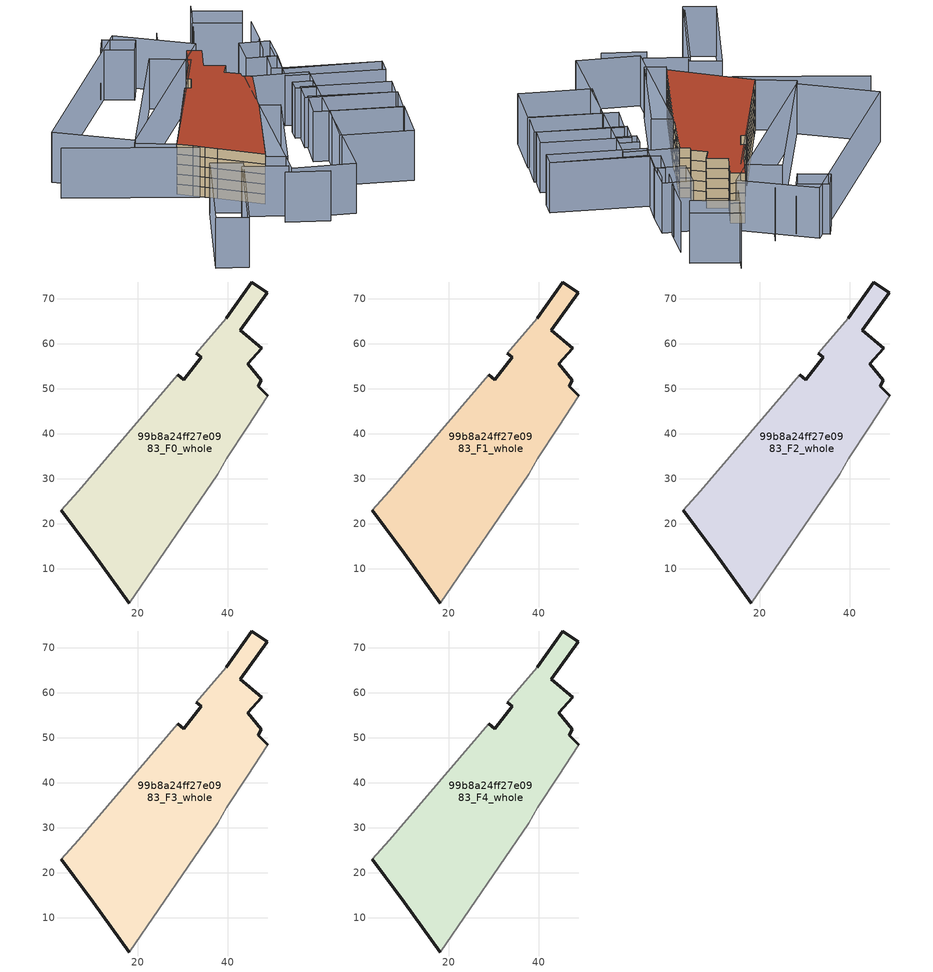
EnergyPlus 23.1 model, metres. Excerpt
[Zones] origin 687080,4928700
99b8a24ff27e0983_F0_whole
 floor ground (EU_floor_Construction): 48.72,71.32 42.81,62.98 47.53,58.97 44.39,55.55 47.47,51.92 46.75,50.49 48.83,48.45 44.32,41.43 39.72,34.59 37.72,30.95 18.11,2.39 10.07,13.41 7.87,16.43 5.88,19.12 3.04,22.96 6.77,27.22 28.85,53.15 30.23,51.97 34.1,56.93 32.96,57.87 39.67,65.65 45.35,73.7 z0
 wall outside (EU_wall_Construction): 32.96,57.87 34.1,56.93 30.23,51.97 28.85,53.15 / 3.04,22.96 5.88,19.12 7.87,16.43 10.07,13.41 18.11,2.39 / 48.83,48.45 46.75,50.49 47.47,51.92 44.39,55.55 47.53,58.97 42.81,62.98 48.72,71.32 45.35,73.7 39.67,65.65 z0:3
 wall adiabatic (EU_wall_Construction): 39.67,65.65 32.96,57.87 / 28.85,53.15 6.77,27.22 3.04,22.96 / 18.11,2.39 37.72,30.95 39.72,34.59 44.32,41.43 48.83,48.45 z0:3
99b8a24ff27e0983_F1_whole
 floor to 99b8a24ff27e0983_F0_whole (EU_floor_Construction): 48.72,71.32 42.81,62.98 47.53,58.97 44.39,55.55 47.47,51.92 46.75,50.49 48.83,48.45 44.32,41.43 39.72,34.59 37.72,30.95 18.11,2.39 10.07,13.41 7.87,16.43 5.88,19.12 3.04,22.96 6.77,27.22 28.85,53.15 30.23,51.97 34.1,56.93 32.96,57.87 39.67,65.65 45.35,73.7 z3
 wall outside (EU_wall_Construction): 32.96,57.87 34.1,56.93 30.23,51.97 28.85,53.15 / 3.04,22.96 5.88,19.12 7.87,16.43 10.07,13.41 18.11,2.39 / 48.83,48.45 46.75,50.49 47.47,51.92 44.39,55.55 47.53,58.97 42.81,62.98 48.72,71.32 45.35,73.7 39.67,65.65 z3:6
 wall adiabatic (EU_wall_Construction): 39.67,65.65 32.96,57.87 / 28.85,53.15 6.77,27.22 3.04,22.96 / 18.11,2.39 37.72,30.95 39.72,34.59 44.32,41.43 48.83,48.45 z3:6
99b8a24ff27e0983_F2_whole
 floor to 99b8a24ff27e0983_F1_whole (EU_floor_Construction): 48.72,71.32 42.81,62.98 47.53,58.97 44.39,55.55 47.47,51.92 46.75,50.49 48.83,48.45 44.32,41.43 39.72,34.59 37.72,30.95 18.11,2.39 10.07,13.41 7.87,16.43 5.88,19.12 3.04,22.96 6.77,27.22 28.85,53.15 30.23,51.97 34.1,56.93 32.96,57.87 39.67,65.65 45.35,73.7 z6
 wall outside (EU_wall_Construction): 32.96,57.87 34.1,56.93 30.23,51.97 28.85,53.15 / 3.04,22.96 5.88,19.12 7.87,16.43 10.07,13.41 18.11,2.39 / 48.83,48.45 46.75,50.49 47.47,51.92 44.39,55.55 47.53,58.97 42.81,62.98 48.72,71.32 45.35,73.7 39.67,65.65 z6:9
 wall adiabatic (EU_wall_Construction): 39.67,65.65 32.96,57.87 / 28.85,53.15 6.77,27.22 3.04,22.96 / 18.11,2.39 37.72,30.95 39.72,34.59 44.32,41.43 48.83,48.45 z6:9
99b8a24ff27e0983_F3_whole
 floor to 99b8a24ff27e0983_F2_whole (EU_floor_Construction): 48.72,71.32 42.81,62.98 47.53,58.97 44.39,55.55 47.47,51.92 46.75,50.49 48.83,48.45 44.32,41.43 39.72,34.59 37.72,30.95 18.11,2.39 10.07,13.41 7.87,16.43 5.88,19.12 3.04,22.96 6.77,27.22 28.85,53.15 30.23,51.97 34.1,56.93 32.96,57.87 39.67,65.65 45.35,73.7 z9
 wall outside (EU_wall_Construction): 32.96,57.87 34.1,56.93 30.23,51.97 28.85,53.15 / 3.04,22.96 5.88,19.12 7.87,16.43 10.07,13.41 18.11,2.39 / 48.83,48.45 46.75,50.49 47.47,51.92 44.39,55.55 47.53,58.97 42.81,62.98 48.72,71.32 45.35,73.7 39.67,65.65 z9:12
 wall adiabatic (EU_wall_Construction): 39.67,65.65 32.96,57.87 / 28.85,53.15 6.77,27.22 3.04,22.96 / 18.11,2.39 37.72,30.95 39.72,34.59 44.32,41.43 48.83,48.45 z9:12
99b8a24ff27e0983_F4_whole
 floor to 99b8a24ff27e0983_F3_whole (EU_floor_Construction): 48.72,71.32 42.81,62.98 47.53,58.97 44.39,55.55 47.47,51.92 46.75,50.49 48.83,48.45 44.32,41.43 39.72,34.59 37.72,30.95 18.11,2.39 10.07,13.41 7.87,16.43 5.88,19.12 3.04,22.96 6.77,27.22 28.85,53.15 30.23,51.97 34.1,56.93 32.96,57.87 39.67,65.65 45.35,73.7 z12
 wall outside (EU_wall_Construction): 32.96,57.87 34.1,56.93 30.23,51.97 28.85,53.15 / 3.04,22.96 5.88,19.12 7.87,16.43 10.07,13.41 18.11,2.39 / 48.83,48.45 46.75,50.49 47.47,51.92 44.39,55.55 47.53,58.97 42.81,62.98 48.72,71.32 45.35,73.7 39.67,65.65 z12:15
 wall adiabatic (EU_wall_Construction): 39.67,65.65 32.96,57.87 / 28.85,53.15 6.77,27.22 3.04,22.96 / 18.11,2.39 37.72,30.95 39.72,34.59 44.32,41.43 48.83,48.45 z12:15
 roof outside (EU_roof_Construction): 37.72,30.95 39.72,34.59 44.32,41.43 48.83,48.45 46.75,50.49 47.47,51.92 44.39,55.55 47.53,58.97 42.81,62.98 48.72,71.32 45.35,73.7 39.67,65.65 32.96,57.87 34.1,56.93 30.23,51.97 28.85,53.15 6.77,27.22 3.04,22.96 5.88,19.12 7.87,16.43 10.07,13.41 18.11,2.39 z15
shading: 14.69,-11.09 25.37,-17.9 / -11.48,-28.15 7.64,-0.54 / 7.64,-0.54 18.37,-7.98 / -23.95,40.04 6.72,17.39 / 83.63,35.11 58.75,47.78 / 58.75,47.78 62.89,55.91 / 62.43,56.15 65.36,61.88 / 62.57,61.84 67.05,69.56 / 66.21,67.96 71.93,79.32 / 46.19,88.61 43.44,84.72 / 65.55,98.32 54.56,82.64 / 73.65,15.64 51.16,27.65 / 51.16,27.65 54.76,34.41 / 54.76,34.41 77.26,22.4 / 77.26,22.4 73.65,15.64 / -20.2,-25.13 2.07,6.63 / 2.07,6.63 9.67,1.31 / 9.67,1.31 -12.59,-30.46 / -12.59,-30.46 -20.2,-25.13 / 42.65,0.74 50.95,16.14 / 50.95,16.14 69.32,6.25 / 69.32,6.25 61.03,-9.15 / 61.03,-9.15 42.65,0.74 / 17.02,0.8 37.83,31.1 / 37.83,31.1 42.86,27.64 / 42.86,27.64 22.06,-2.66 / 22.06,-2.66 17.02,0.8 / 17.92,-9.85 46.71,49.47 / 46.71,49.47 63.07,41.54 / 63.07,41.54 34.28,-17.79 / 34.28,-17.79 17.92,-9.85 / 52.31,27.78 74.13,15.37 / 74.13,15.37 68.76,5.94 / 68.76,5.94 46.95,18.36 / 46.95,18.36 52.31,27.78 / 54.9,38.32 60.19,35.83 / 60.19,35.83 58.36,31.93 / 58.36,31.93 53.07,34.42 / 53.07,34.42 54.9,38.32 / 42.41,67.92 3.04,22.96 / 3.04,22.96 -5.67,30.59 / -5.67,30.59 33.7,75.55 / 33.7,75.55 42.41,67.92 / 63.14,55.78 58.98,48.23 / 58.98,48.23 56.36,49.68 / 56.36,49.68 60.52,57.23 / 60.52,57.23 63.14,55.78 / -4.33,32.12 -19.22,50.6 / -19.22,50.6 35.41,94.61 / 35.41,94.61 50.29,76.13 / 50.29,76.13 -4.33,32.12 / 58.98,48.23 83.73,35.11 / 83.73,35.11 81.1,30.15 / 81.1,30.15 56.35,43.27 / 56.35,43.27 58.98,48.23 / 55.24,59.7 60.08,69.47 / 60.08,69.47 67.99,65.55 / 67.99,65.55 63.14,55.78 / 63.14,55.78 55.24,59.7 / 38.76,88.42 34.22,82.84 / 34.22,82.84 26.96,88.75 / 26.96,88.75 31.5,94.33 / 31.5,94.33 38.76,88.42 / 69.52,80.1 58.47,88.36 / 58.47,88.36 63.61,95.24 / 63.61,95.24 74.67,86.98 / 74.67,86.98 69.52,80.1 z0:15
[Building]
EU S2 Campaign: North Axis=0; Terrain=City; Solar Distribution=FullExterior
[Site:Location]
Bologna: Latitude=44.5; Longitude=11.25; Time Zone=1; Elevation=37
[SizingPeriod:WeatherFileDays]
AnnualSizingPeriod: Begin Month=1; Begin Day of Month=1; End Month=12; End Day of Month=31; Day of Week for Start Day=Monday; Use Weather File Daylight Saving Period=No; Use Weather File Rain and Snow Indicators=No
[MATERIAL]
EU_InternalMass_Material: Roughness=MediumRough; Thickness=0.1; Conductivity=1; Density=1800; Specific Heat=900; Thermal Absorptance=0.9; Solar Absorptance=0.7; Visible Absorptance=0.7
[MATERIAL:NOMASS] Roughness=MediumRough; Thermal Absorptance=0.9; Solar Absorptance=0.7; Visible Absorptance=0.7
Name | Thermal Resistance
EU_wall_NoMass | 0.905828
EU_roof_NoMass | 0.37593
EU_floor_NoMass | 0.67114
[CONSTRUCTION]
EU_wall_Construction: EU_wall_NoMass
EU_roof_Construction: EU_roof_NoMass
EU_floor_Construction: EU_floor_NoMass
EU_InternalMass_Construction: EU_InternalMass_Material
[ZONE] Type=1; Multiplier=1; Ceiling Height=autocalculate; Volume=3703.38; Floor Area=autocalculate; Part of Total Floor Area=Yes
99b8a24ff27e0983_F0_whole; 99b8a24ff27e0983_F1_whole; 99b8a24ff27e0983_F2_whole; 99b8a24ff27e0983_F3_whole; 99b8a24ff27e0983_F4_whole
[INTERNALMASS] Construction=EU_InternalMass_Construction; Surface Area=902.075
Name | Zone or ZoneList
99b8a24ff27e0983_F0_whole_EU_InternalMass | 99b8a24ff27e0983_F0_whole
99b8a24ff27e0983_F1_whole_EU_InternalMass | 99b8a24ff27e0983_F1_whole
99b8a24ff27e0983_F2_whole_EU_InternalMass | 99b8a24ff27e0983_F2_whole
99b8a24ff27e0983_F3_whole_EU_InternalMass | 99b8a24ff27e0983_F3_whole
99b8a24ff27e0983_F4_whole_EU_InternalMass | 99b8a24ff27e0983_F4_whole
[OTHEREQUIPMENT] Fuel Type=Electricity; Design Level Calculation Method=Watts/Area; Power per Zone Floor Area=1; Fraction Latent=0; Fraction Radiant=0; Fraction Lost=0; Carbon Dioxide Generation Rate=0; EndUse Subcategory=EU_Step8_InternalGains
Name | Zone or ZoneList or Space or SpaceList | Schedule
EU_Step8_InternalGain_99b8a24ff27e0983_F0_whole_f000 | 99b8a24ff27e0983_F0_whole | EU_Step8_GainSchedule_99b8a24ff27e0983_F0_whole_f000
EU_Step8_InternalGain_99b8a24ff27e0983_F1_whole_f000 | 99b8a24ff27e0983_F1_whole | EU_Step8_GainSchedule_99b8a24ff27e0983_F1_whole_f000
EU_Step8_InternalGain_99b8a24ff27e0983_F2_whole_f000 | 99b8a24ff27e0983_F2_whole | EU_Step8_GainSchedule_99b8a24ff27e0983_F2_whole_f000
EU_Step8_InternalGain_99b8a24ff27e0983_F3_whole_f000 | 99b8a24ff27e0983_F3_whole | EU_Step8_GainSchedule_99b8a24ff27e0983_F3_whole_f000
EU_Step8_InternalGain_99b8a24ff27e0983_F4_whole_f000 | 99b8a24ff27e0983_F4_whole | EU_Step8_GainSchedule_99b8a24ff27e0983_F4_whole_f000
[ZONEVENTILATION:DESIGNFLOWRATE] Schedule=EU_AlwaysOn; Design Flow Rate Calculation Method=AirChanges/Hour; Air Changes per Hour=0.73129; Ventilation Type=Natural; Fan Pressure Rise=0; Fan Total Efficiency=1; Constant Term Coefficient=1; Temperature Term Coefficient=0; Velocity Term Coefficient=0; Velocity Squared Term Coefficient=0; Minimum Indoor Temperature=-100; Maximum Indoor Temperature=100; Delta Temperature=-100; Minimum Outdoor Temperature=-100; Maximum Outdoor Temperature=100; Maximum Wind Speed=40
Name | Zone or ZoneList or Space or SpaceList
EU_ConstantAir_99b8a24ff27e0983_F0_whole | 99b8a24ff27e0983_F0_whole
EU_ConstantAir_99b8a24ff27e0983_F1_whole | 99b8a24ff27e0983_F1_whole
EU_ConstantAir_99b8a24ff27e0983_F2_whole | 99b8a24ff27e0983_F2_whole
EU_ConstantAir_99b8a24ff27e0983_F3_whole | 99b8a24ff27e0983_F3_whole
EU_ConstantAir_99b8a24ff27e0983_F4_whole | 99b8a24ff27e0983_F4_whole
[HVACTEMPLATE:THERMOSTAT] Constant Heating Setpoint=20; Constant Cooling Setpoint=50
EU_HeatOnly_99b8a24ff27e0983_F0_whole; EU_HeatOnly_99b8a24ff27e0983_F1_whole; EU_HeatOnly_99b8a24ff27e0983_F2_whole; EU_HeatOnly_99b8a24ff27e0983_F3_whole; EU_HeatOnly_99b8a24ff27e0983_F4_whole
[HVACTEMPLATE:ZONE:IDEALLOADSAIRSYSTEM] System Availability Schedule=EU_AlwaysOn; Maximum Heating Supply Air Temperature=50; Minimum Cooling Supply Air Temperature=13; Maximum Heating Supply Air Humidity Ratio=0.0156; Minimum Cooling Supply Air Humidity Ratio=0.0077; Heating Limit=NoLimit; Cooling Limit=NoLimit; Heating Availability Schedule=EU_AlwaysOn; Cooling Availability Schedule=EU_CoolingOff; Dehumidification Control Type=ConstantSensibleHeatRatio; Cooling Sensible Heat Ratio=0.7; Dehumidification Setpoint=60; Humidification Control Type=None; Humidification Setpoint=30; Outdoor Air Method=None; Outdoor Air Flow Rate per Person=0.00944; Outdoor Air Flow Rate per Zone Floor Area=0; Outdoor Air Flow Rate per Zone=0; Demand Controlled Ventilation Type=None; Outdoor Air Economizer Type=NoEconomizer; Heat Recovery Type=None; Sensible Heat Recovery Effectiveness=0.7; Latent Heat Recovery Effectiveness=0.65
Name | Template Thermostat
99b8a24ff27e0983_F0_whole | EU_HeatOnly_99b8a24ff27e0983_F0_whole
99b8a24ff27e0983_F1_whole | EU_HeatOnly_99b8a24ff27e0983_F1_whole
99b8a24ff27e0983_F2_whole | EU_HeatOnly_99b8a24ff27e0983_F2_whole
99b8a24ff27e0983_F3_whole | EU_HeatOnly_99b8a24ff27e0983_F3_whole
99b8a24ff27e0983_F4_whole | EU_HeatOnly_99b8a24ff27e0983_F4_whole
[SIZING:ZONE] Zone Cooling Design Supply Air Temperature Input Method=SupplyAirTemperature; Zone Cooling Design Supply Air Temperature=13; Zone Heating Design Supply Air Temperature Input Method=SupplyAirTemperature; Zone Heating Design Supply Air Temperature=50; Zone Cooling Design Supply Air Humidity Ratio=0.008; Zone Heating Design Supply Air Humidity Ratio=0.008; Cooling Design Air Flow Method=DesignDay; Cooling Design Air Flow Rate=0; Cooling Minimum Air Flow per Zone Floor Area=0.000762; Cooling Minimum Air Flow=0; Cooling Minimum Air Flow Fraction=0.2; Heating Design Air Flow Method=DesignDay; Heating Design Air Flow Rate=0; Heating Maximum Air Flow per Zone Floor Area=0.002032; Heating Maximum Air Flow=0.141576; Heating Maximum Air Flow Fraction=0.3; Account for Dedicated Outdoor Air System=No; Dedicated Outdoor Air System Control Strategy=NeutralSupplyAir; Dedicated Outdoor Air Low Setpoint Temperature for Design=autosize; Dedicated Outdoor Air High Setpoint Temperature for Design=autosize; Zone Load Sizing Method=Sensible Load Only No Latent Load; Zone Latent Cooling Design Supply Air Humidity Ratio Input Method=HumidityRatioDifference; Zone Cooling Design Supply Air Humidity Ratio Difference=0.005; Zone Latent Heating Design Supply Air Humidity Ratio Input Method=HumidityRatioDifference; Zone Humidification Design Supply Air Humidity Ratio Difference=0.005
99b8a24ff27e0983_F0_whole; 99b8a24ff27e0983_F1_whole; 99b8a24ff27e0983_F2_whole; 99b8a24ff27e0983_F3_whole; 99b8a24ff27e0983_F4_whole
[SCHEDULE:CONSTANT]
Name | Hourly Value
EU_AlwaysOn | 1
EU_CoolingOff | 0
[SCHEDULE:FILE] Column Number=1; Rows to Skip at Top=0; Number of Hours of Data=8760; Column Separator=Comma; Interpolate to Timestep=No; Minutes per Item=60; Adjust Schedule for Daylight Savings=Yes
Name | File
EU_Step8_GainSchedule_99b8a24ff27e0983_F0_whole_f000 | ../../schedules/99b8a24ff27e0983/99b8a24ff27e0983_F0_whole_f000_gain.csv
EU_Step8_GainSchedule_99b8a24ff27e0983_F1_whole_f000 | ../../schedules/99b8a24ff27e0983/99b8a24ff27e0983_F1_whole_f000_gain.csv
EU_Step8_GainSchedule_99b8a24ff27e0983_F2_whole_f000 | ../../schedules/99b8a24ff27e0983/99b8a24ff27e0983_F2_whole_f000_gain.csv
EU_Step8_GainSchedule_99b8a24ff27e0983_F3_whole_f000 | ../../schedules/99b8a24ff27e0983/99b8a24ff27e0983_F3_whole_f000_gain.csv
EU_Step8_GainSchedule_99b8a24ff27e0983_F4_whole_f000 | ../../schedules/99b8a24ff27e0983/99b8a24ff27e0983_F4_whole_f000_gain.csv
